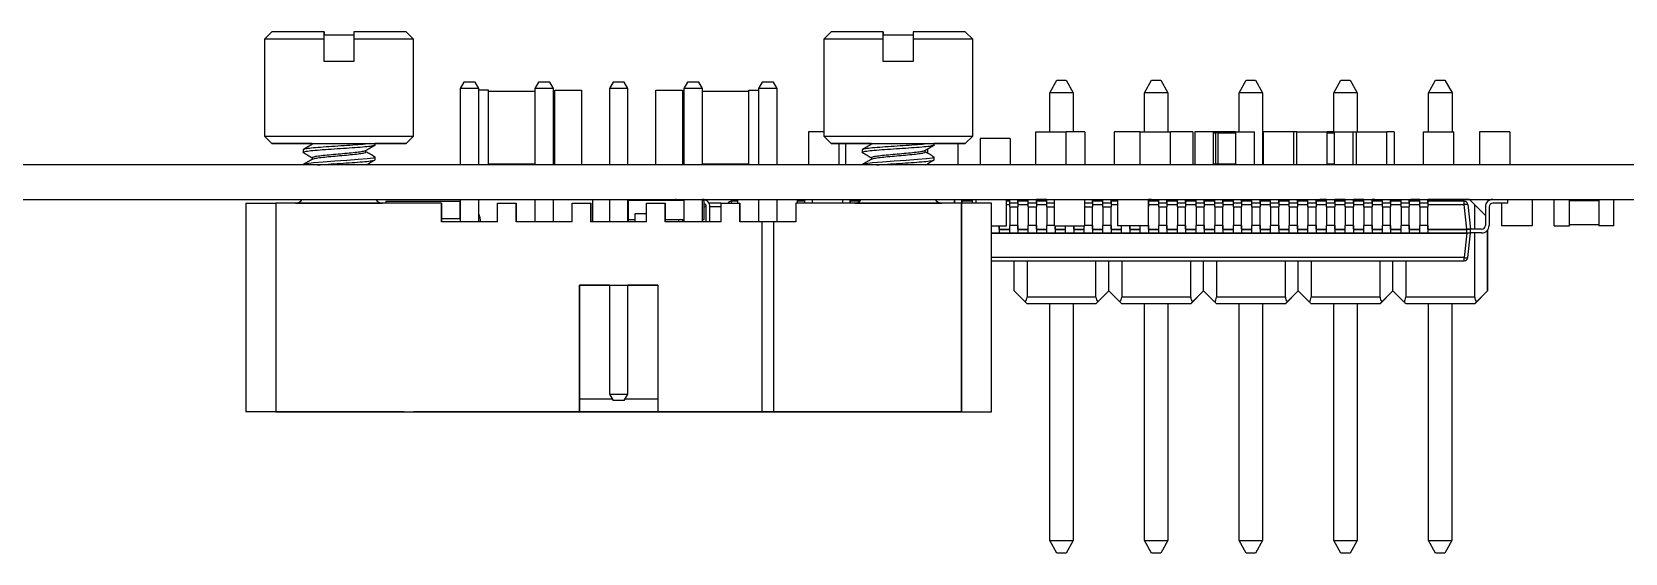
# Model space of a CAD drawing. Header units: millimetres. Extents: x -3 to 395, y 18 to 269.
# Drawn here: x 39.4 to 82.15, y 81.03 to 95.02 of the extents above; entities that cross this region are included whole.
import ezdxf

# ---------------------------------------------------------------- set-up
doc = ezdxf.new("R2010")
doc.units = ezdxf.units.MM

msp = doc.modelspace()

# ---------------------------------------------------------------- linework, layer by layer
at = {"color": 7, "linetype": 'Continuous', "lineweight": 25}
for p, q in [((45.845, 95.024), (45.645, 94.824)), ((47.645, 94.934), (47.244, 94.934)), ((47.245, 94.824), (47.245, 95.024)), ((47.245, 95.024), (47.245, 94.934)), ((48.053, 94.934), (47.645, 94.934)), ((48.045, 95.024), (48.045, 94.824)), ((49.645, 94.824), (49.445, 95.024)), ((60.845, 95.024), (60.645, 94.824)), ((62.645, 94.934), (62.244, 94.934)), ((62.245, 94.824), (62.245, 95.024)), ((62.245, 95.024), (62.245, 94.934)), ((63.053, 94.934), (62.645, 94.934)), ((63.045, 95.024), (63.045, 94.824)), ((64.645, 94.824), (64.445, 95.024)), ((45.645, 94.824), (45.645, 92.224)), ((47.245, 94.824), (45.645, 94.824)), ((47.245, 94.224), (47.245, 94.824)), ((48.045, 94.824), (48.045, 94.224)), ((49.645, 94.824), (48.045, 94.824)), ((49.645, 92.224), (49.645, 94.824)), ((60.645, 94.824), (60.645, 92.224)), ((62.245, 94.824), (60.645, 94.824)), ((62.245, 94.224), (62.245, 94.824)), ((63.045, 94.824), (63.045, 94.224)), ((64.645, 94.824), (63.045, 94.824)), ((64.645, 92.224), (64.645, 94.824)), ((48.045, 94.224), (47.245, 94.224)), ((63.045, 94.224), (62.245, 94.224)), ((50.994, 93.676), (50.896, 93.507)), ((51.145, 93.676), (50.994, 93.676)), ((51.296, 93.676), (51.145, 93.676)), ((51.394, 93.507), (51.296, 93.676)), ((52.994, 93.676), (52.896, 93.507)), ((53.145, 93.676), (52.994, 93.676)), ((53.296, 93.676), (53.145, 93.676)), ((53.394, 93.507), (53.296, 93.676)), ((54.994, 93.676), (54.896, 93.507)), ((55.145, 93.676), (54.994, 93.676)), ((55.296, 93.676), (55.145, 93.676)), ((55.394, 93.507), (55.296, 93.676)), ((56.994, 93.676), (56.896, 93.507)), ((57.145, 93.676), (56.994, 93.676)), ((57.296, 93.676), (57.145, 93.676)), ((57.394, 93.507), (57.296, 93.676)), ((58.994, 93.676), (58.896, 93.507)), ((59.145, 93.676), (58.994, 93.676)), ((59.296, 93.676), (59.145, 93.676)), ((59.394, 93.507), (59.296, 93.676)), ((66.711, 93.384), (66.9, 93.725)), ((66.9, 93.725), (67.15, 93.725)), ((67.15, 93.725), (67.341, 93.384)), ((67.15, 93.725), (67.341, 93.384)), ((69.251, 93.384), (69.44, 93.725)), ((69.44, 93.725), (69.69, 93.725)), ((69.69, 93.725), (69.881, 93.384)), ((69.69, 93.725), (69.881, 93.384)), ((71.791, 93.384), (71.98, 93.725)), ((71.98, 93.725), (72.23, 93.725)), ((72.23, 93.725), (72.421, 93.384)), ((72.23, 93.725), (72.421, 93.384)), ((74.331, 93.384), (74.52, 93.725)), ((74.52, 93.725), (74.77, 93.725)), ((74.77, 93.725), (74.961, 93.384)), ((74.77, 93.725), (74.961, 93.384)), ((76.871, 93.384), (77.06, 93.725)), ((77.06, 93.725), (77.31, 93.725)), ((77.31, 93.725), (77.501, 93.384)), ((77.31, 93.725), (77.501, 93.384)), ((50.896, 93.507), (50.896, 91.45)), ((51.394, 93.507), (50.896, 93.507)), ((51.394, 91.45), (51.394, 93.507)), ((51.656, 93.457), (51.394, 93.457)), ((51.656, 91.45), (51.656, 93.457)), ((51.656, 93.431), (52.896, 93.431)), ((52.896, 93.507), (52.896, 91.45)), ((53.394, 93.507), (52.896, 93.507)), ((53.394, 91.45), (53.394, 93.507)), ((53.394, 93.431), (53.434, 93.431)), ((53.434, 91.45), (53.434, 93.457)), ((53.434, 93.457), (54.145, 93.457)), ((54.145, 93.457), (54.145, 91.45)), ((54.896, 93.507), (54.896, 91.45)), ((55.394, 93.507), (54.896, 93.507)), ((55.394, 91.45), (55.394, 93.507)), ((56.145, 93.457), (56.856, 93.457)), ((56.145, 91.45), (56.145, 93.457)), ((56.856, 93.457), (56.856, 91.45)), ((56.856, 93.431), (56.896, 93.431)), ((56.896, 93.507), (56.896, 91.45)), ((57.394, 93.507), (56.896, 93.507)), ((57.394, 91.45), (57.394, 93.507)), ((57.394, 93.431), (58.634, 93.431)), ((58.634, 91.45), (58.634, 93.457)), ((58.634, 93.457), (58.896, 93.457)), ((58.896, 93.507), (58.896, 91.45)), ((59.394, 93.507), (58.896, 93.507)), ((59.394, 91.45), (59.394, 93.507)), ((66.711, 92.339), (66.711, 93.384)), ((67.341, 93.384), (66.711, 93.384)), ((67.341, 93.384), (67.341, 93.384)), ((67.341, 93.384), (67.341, 92.339)), ((67.341, 93.384), (67.341, 92.339)), ((69.881, 93.384), (69.251, 93.384)), ((69.251, 92.339), (69.251, 93.384)), ((69.881, 93.384), (69.881, 93.384)), ((69.881, 93.384), (69.881, 92.339)), ((69.881, 93.384), (69.881, 92.339)), ((71.791, 92.339), (71.791, 93.384)), ((72.421, 93.384), (71.791, 93.384)), ((72.421, 93.384), (72.421, 93.384)), ((72.421, 93.384), (72.421, 91.45)), ((72.421, 93.384), (72.421, 91.45)), ((74.331, 92.339), (74.331, 93.384)), ((74.961, 93.384), (74.331, 93.384)), ((74.961, 93.384), (74.961, 93.384)), ((74.961, 93.384), (74.961, 92.339)), ((74.961, 93.384), (74.961, 92.339)), ((77.501, 93.384), (76.871, 93.384)), ((76.871, 92.339), (76.871, 93.384)), ((77.501, 93.384), (77.501, 93.384)), ((77.501, 93.384), (77.501, 92.339)), ((77.501, 93.384), (77.501, 92.339)), ((60.645, 92.339), (60.239, 92.339)), ((60.239, 92.339), (60.239, 91.45)), ((66.339, 92.339), (67.151, 92.339)), ((66.339, 91.45), (66.339, 92.339)), ((67.151, 91.45), (67.151, 92.339)), ((67.651, 92.339), (67.151, 92.339)), ((67.651, 92.339), (67.651, 91.45)), ((69.139, 92.339), (68.439, 92.339)), ((68.439, 92.339), (68.439, 91.45)), ((69.139, 91.45), (69.139, 92.339)), ((69.139, 92.339), (69.951, 92.339)), ((69.951, 91.45), (69.951, 92.339)), ((70.551, 92.339), (69.951, 92.339)), ((70.551, 92.339), (70.551, 91.45)), ((71.106, 92.339), (70.598, 92.339)), ((70.598, 92.339), (70.598, 91.45)), ((71.106, 91.45), (71.106, 92.339)), ((71.69, 92.339), (71.106, 92.339)), ((71.69, 92.339), (71.69, 91.45)), ((71.69, 92.339), (72.198, 92.339)), ((72.198, 91.45), (72.198, 92.339)), ((73.245, 92.339), (72.439, 92.339)), ((72.439, 92.339), (72.439, 91.45)), ((73.339, 92.339), (73.245, 92.339)), ((73.245, 92.339), (73.245, 91.45)), ((73.339, 91.45), (73.339, 92.339)), ((73.339, 92.339), (74.151, 92.339)), ((74.151, 91.45), (74.151, 92.339)), ((74.337, 92.339), (74.151, 92.339)), ((74.337, 92.339), (74.337, 91.45)), ((74.337, 92.339), (74.845, 92.339)), ((74.845, 91.45), (74.845, 92.339)), ((74.845, 92.339), (74.939, 92.339)), ((74.939, 92.339), (75.751, 92.339)), ((74.939, 91.45), (74.939, 92.339)), ((75.751, 91.45), (75.751, 92.339)), ((75.951, 92.339), (75.751, 92.339)), ((75.951, 92.339), (75.951, 91.45)), ((76.739, 91.45), (76.739, 92.339)), ((76.739, 92.339), (77.551, 92.339)), ((77.551, 91.45), (77.551, 92.339)), ((79.051, 92.339), (78.239, 92.339)), ((78.239, 92.339), (78.239, 91.45)), ((79.051, 92.339), (79.051, 91.45)), ((45.645, 92.224), (45.845, 92.024)), ((46.924, 92.024), (46.924, 92.004)), ((46.939, 92.009), (46.941, 92.013)), ((48.612, 91.992), (48.612, 92.024)), ((49.445, 92.024), (49.645, 92.224)), ((60.645, 92.224), (60.845, 92.024)), ((61.051, 92.024), (61.051, 91.45)), ((61.239, 91.45), (61.239, 92.024)), ((61.924, 92.024), (61.924, 92.004)), ((61.939, 92.009), (61.941, 92.013)), ((63.612, 91.992), (63.612, 92.024)), ((64.251, 91.45), (64.251, 92.024)), ((64.445, 92.024), (64.645, 92.224)), ((65.651, 92.161), (64.839, 92.161)), ((64.839, 92.161), (64.839, 91.45)), ((65.651, 92.161), (65.651, 91.45)), ((71.106, 92.314), (71.164, 92.314)), ((71.223, 92.316), (71.164, 92.316)), ((71.164, 91.473), (71.164, 92.316)), ((71.223, 92.316), (71.223, 91.473)), ((71.223, 92.314), (71.69, 92.314)), ((74.151, 92.314), (74.337, 92.314)), ((46.678, 91.857), (46.678, 91.791)), ((46.924, 91.65), (46.924, 91.604)), ((48.366, 91.799), (48.366, 91.845)), ((48.612, 91.591), (48.612, 91.658)), ((52.896, 91.475), (51.656, 91.475)), ((51.67, 91.473), (51.656, 91.473)), ((51.67, 91.475), (51.67, 91.473)), ((51.67, 91.473), (51.67, 91.475)), ((52.137, 91.475), (52.137, 91.45)), ((52.645, 91.45), (52.645, 91.475)), ((53.434, 91.475), (53.394, 91.475)), ((56.896, 91.475), (56.856, 91.475)), ((58.634, 91.475), (57.394, 91.475)), ((57.645, 91.45), (57.645, 91.475)), ((58.153, 91.475), (58.153, 91.45)), ((58.539, 91.45), (58.539, 91.475)), ((58.62, 91.473), (58.62, 91.475)), ((58.634, 91.473), (58.62, 91.473)), ((61.678, 91.857), (61.678, 91.791)), ((61.924, 91.65), (61.924, 91.604)), ((63.366, 91.799), (63.366, 91.845)), ((63.439, 91.762), (63.439, 91.887)), ((63.439, 91.45), (63.439, 91.487)), ((63.612, 91.591), (63.612, 91.658)), ((71.164, 91.475), (71.106, 91.475)), ((71.223, 91.473), (71.164, 91.473)), ((71.69, 91.475), (71.223, 91.475)), ((74.337, 91.475), (74.151, 91.475)), ((96.66, 91.45), (16.661, 91.45)), ((46.678, 91.457), (46.678, 91.45)), ((61.678, 91.457), (61.678, 91.45)), ((16.661, 90.525), (96.66, 90.525)), ((45.145, 90.424), (45.145, 84.824)), ((45.945, 90.424), (45.945, 84.824)), ((50.395, 90.424), (45.945, 90.424)), ((50.884, 90.471), (48.903, 90.471)), ((48.903, 90.471), (48.903, 90.424)), ((50.395, 89.924), (50.395, 90.424)), ((50.395, 90.424), (50.395, 89.924)), ((50.395, 90.424), (50.395, 90.424)), ((50.896, 90.471), (50.884, 90.471)), ((50.896, 90.525), (50.896, 89.924)), ((51.394, 89.924), (51.394, 90.525)), ((51.895, 89.924), (51.895, 90.424)), ((51.895, 90.424), (52.395, 90.424)), ((52.395, 90.424), (52.395, 89.924)), ((52.395, 90.424), (52.395, 90.424)), ((52.395, 89.924), (52.395, 90.424)), ((52.896, 90.525), (52.896, 89.924)), ((53.394, 89.924), (53.394, 90.525)), ((53.895, 89.924), (53.895, 90.424)), ((53.895, 90.424), (54.395, 90.424)), ((54.395, 90.424), (54.395, 89.924)), ((54.395, 90.424), (54.395, 90.424)), ((54.395, 89.924), (54.395, 90.424)), ((54.439, 90.525), (54.439, 89.924)), ((54.896, 90.525), (54.896, 89.924)), ((55.394, 89.924), (55.394, 90.525)), ((55.407, 90.497), (55.394, 90.497)), ((56.896, 90.497), (55.407, 90.497)), ((55.895, 89.924), (55.895, 90.424)), ((55.895, 90.424), (56.395, 90.424)), ((56.028, 90.525), (56.028, 90.497)), ((56.395, 90.424), (56.395, 89.924)), ((56.395, 90.424), (56.395, 90.424)), ((56.395, 89.924), (56.395, 90.424)), ((56.896, 90.525), (56.896, 89.924)), ((57.394, 89.924), (57.394, 90.525)), ((57.437, 90.497), (57.394, 90.497)), ((57.437, 89.989), (57.437, 90.497)), ((57.495, 89.924), (57.495, 90.325)), ((57.895, 90.424), (57.568, 90.424)), ((57.595, 89.924), (57.595, 90.325)), ((57.895, 89.924), (57.895, 90.424)), ((57.895, 90.424), (58.395, 90.424)), ((58.345, 90.475), (58.164, 90.475)), ((58.345, 90.424), (58.345, 90.525)), ((58.395, 90.424), (58.395, 89.924)), ((58.395, 90.424), (58.395, 90.424)), ((58.395, 89.924), (58.395, 90.424)), ((58.896, 90.525), (58.896, 89.924)), ((59.394, 89.924), (59.394, 90.525)), ((59.895, 90.424), (59.895, 89.924)), ((64.345, 90.424), (59.895, 90.424)), ((59.945, 90.424), (59.945, 90.525)), ((60.135, 90.475), (59.945, 90.475)), ((60.135, 90.424), (60.135, 90.525)), ((60.339, 90.525), (60.339, 90.424)), ((61.151, 90.525), (61.151, 90.424)), ((61.355, 90.424), (61.355, 90.525)), ((61.355, 90.525), (61.355, 90.424)), ((61.355, 90.521), (61.393, 90.525)), ((61.611, 90.475), (61.355, 90.475)), ((61.372, 90.523), (61.372, 90.525)), ((61.635, 90.5), (61.635, 90.525)), ((64.151, 90.424), (64.151, 90.525)), ((64.151, 90.525), (64.151, 90.424)), ((64.345, 90.424), (64.345, 90.424)), ((64.345, 90.424), (64.345, 84.824)), ((64.345, 84.824), (64.345, 90.424)), ((64.355, 90.424), (64.355, 90.525)), ((64.355, 90.525), (64.355, 90.427)), ((64.635, 90.475), (64.355, 90.475)), ((64.635, 90.424), (64.635, 90.525)), ((64.739, 90.424), (64.739, 90.525)), ((65.145, 84.824), (65.145, 90.424)), ((65.551, 89.814), (65.551, 90.525)), ((65.635, 90.475), (65.551, 90.475)), ((65.635, 90.424), (65.635, 90.525)), ((65.855, 90.424), (65.635, 90.424)), ((65.635, 90.325), (65.635, 90.424)), ((65.635, 90.325), (65.855, 90.325)), ((65.635, 90.325), (65.635, 89.825)), ((65.855, 90.424), (65.855, 90.525)), ((65.855, 90.525), (65.855, 90.325)), ((66.135, 90.475), (65.855, 90.475)), ((65.855, 90.424), (65.855, 90.325)), ((65.855, 89.825), (65.855, 90.325)), ((66.135, 90.424), (66.135, 90.525)), ((66.355, 90.424), (66.135, 90.424)), ((66.135, 90.325), (66.135, 90.424)), ((66.135, 90.325), (66.355, 90.325)), ((66.135, 90.325), (66.135, 89.825)), ((66.355, 90.424), (66.355, 90.525)), ((66.355, 90.525), (66.355, 90.325)), ((66.635, 90.523), (66.355, 90.523)), ((66.635, 90.475), (66.355, 90.475)), ((66.355, 90.424), (66.355, 90.325)), ((66.355, 89.825), (66.355, 90.325)), ((66.635, 90.424), (66.635, 90.525)), ((66.839, 90.424), (66.635, 90.424)), ((66.635, 90.325), (66.635, 90.424)), ((66.635, 90.325), (66.635, 89.825)), ((66.839, 89.814), (66.839, 90.525)), ((67.651, 89.814), (67.651, 90.525)), ((67.855, 90.424), (67.651, 90.424)), ((67.855, 90.424), (67.855, 90.525)), ((67.855, 90.525), (67.855, 90.325)), ((68.135, 90.475), (67.855, 90.475)), ((67.855, 90.424), (67.855, 90.325)), ((67.855, 89.825), (67.855, 90.325)), ((68.135, 90.424), (68.135, 90.525)), ((68.355, 90.424), (68.135, 90.424)), ((68.135, 90.325), (68.135, 90.424)), ((68.135, 90.325), (68.355, 90.325)), ((68.135, 90.325), (68.135, 89.825)), ((68.355, 90.424), (68.355, 90.525)), ((68.355, 90.525), (68.355, 90.325)), ((68.539, 90.475), (68.355, 90.475)), ((68.355, 90.424), (68.355, 90.325)), ((68.355, 89.825), (68.355, 90.325)), ((68.539, 89.814), (68.539, 90.525)), ((69.351, 90.525), (69.351, 89.814)), ((69.355, 90.424), (69.351, 90.424)), ((69.355, 90.424), (69.355, 90.525)), ((69.355, 90.525), (69.355, 90.325)), ((69.439, 90.523), (69.355, 90.523)), ((69.635, 90.475), (69.355, 90.475)), ((69.355, 90.424), (69.355, 90.325)), ((69.355, 89.825), (69.355, 90.325)), ((69.439, 90.475), (69.439, 90.525)), ((69.635, 90.424), (69.635, 90.525)), ((69.855, 90.424), (69.635, 90.424)), ((69.635, 90.325), (69.635, 90.424)), ((69.635, 90.325), (69.855, 90.325)), ((69.635, 90.325), (69.635, 89.825)), ((69.855, 90.424), (69.855, 90.525)), ((69.855, 90.525), (69.855, 90.325)), ((70.135, 90.475), (69.855, 90.475)), ((69.855, 90.424), (69.855, 90.325)), ((69.855, 89.825), (69.855, 90.325)), ((70.135, 90.424), (70.135, 90.525)), ((70.355, 90.424), (70.135, 90.424)), ((70.135, 90.325), (70.135, 90.424)), ((70.135, 90.325), (70.355, 90.325)), ((70.135, 90.325), (70.135, 89.825)), ((70.355, 90.424), (70.355, 90.525)), ((70.355, 90.525), (70.355, 90.325)), ((70.395, 90.475), (70.355, 90.515)), ((70.355, 90.515), (70.395, 90.475)), ((70.635, 90.475), (70.355, 90.475)), ((70.355, 90.424), (70.355, 90.325)), ((70.355, 89.825), (70.355, 90.325)), ((70.635, 90.424), (70.635, 90.525)), ((70.855, 90.424), (70.635, 90.424)), ((70.635, 90.325), (70.635, 90.424)), ((70.635, 90.325), (70.855, 90.325)), ((70.635, 90.325), (70.635, 89.825)), ((70.855, 90.424), (70.855, 90.525)), ((70.855, 90.525), (70.855, 90.325)), ((71.135, 90.475), (70.855, 90.475)), ((70.855, 90.424), (70.855, 90.325)), ((70.855, 89.825), (70.855, 90.325)), ((71.135, 90.424), (71.135, 90.525)), ((71.355, 90.424), (71.135, 90.424)), ((71.135, 90.325), (71.135, 90.424)), ((71.135, 90.325), (71.355, 90.325)), ((71.135, 90.325), (71.135, 89.825)), ((71.355, 90.424), (71.355, 90.525)), ((71.355, 90.525), (71.355, 90.325)), ((71.635, 90.475), (71.355, 90.475)), ((71.355, 90.424), (71.355, 90.325)), ((71.355, 89.825), (71.355, 90.325)), ((71.635, 90.424), (71.635, 90.525)), ((71.855, 90.424), (71.635, 90.424)), ((71.635, 90.325), (71.635, 90.424)), ((71.635, 90.325), (71.855, 90.325)), ((71.635, 90.325), (71.635, 89.825)), ((71.855, 90.424), (71.855, 90.525)), ((71.855, 90.525), (71.855, 90.325)), ((72.135, 90.475), (71.855, 90.475)), ((71.855, 90.424), (71.855, 90.325)), ((71.855, 89.825), (71.855, 90.325)), ((72.135, 90.424), (72.135, 90.525)), ((72.355, 90.424), (72.135, 90.424)), ((72.135, 90.325), (72.135, 90.424)), ((72.135, 90.325), (72.355, 90.325)), ((72.135, 90.325), (72.135, 89.825)), ((72.355, 90.424), (72.355, 90.525)), ((72.355, 90.525), (72.355, 90.325)), ((72.635, 90.475), (72.355, 90.475)), ((72.355, 90.424), (72.355, 90.325)), ((72.355, 89.825), (72.355, 90.325)), ((72.551, 90.475), (72.551, 90.525)), ((72.635, 90.424), (72.635, 90.525)), ((72.855, 90.424), (72.635, 90.424)), ((72.635, 90.325), (72.635, 90.424)), ((72.635, 90.325), (72.855, 90.325)), ((72.635, 90.325), (72.635, 89.825)), ((72.855, 90.424), (72.855, 90.525)), ((72.855, 90.525), (72.855, 90.325)), ((73.135, 90.475), (72.855, 90.475)), ((72.855, 90.424), (72.855, 90.325)), ((72.855, 89.825), (72.855, 90.325)), ((72.945, 90.525), (72.945, 90.475)), ((73.135, 90.424), (73.135, 90.525)), ((73.355, 90.424), (73.135, 90.424)), ((73.135, 90.325), (73.135, 90.424)), ((73.135, 90.325), (73.355, 90.325)), ((73.135, 90.325), (73.135, 89.825)), ((73.355, 90.424), (73.355, 90.525)), ((73.355, 90.525), (73.355, 90.325)), ((73.635, 90.475), (73.355, 90.475)), ((73.355, 90.424), (73.355, 90.325)), ((73.355, 89.825), (73.355, 90.325)), ((73.635, 90.424), (73.635, 90.525)), ((73.855, 90.424), (73.635, 90.424)), ((73.635, 90.325), (73.635, 90.424)), ((73.635, 90.325), (73.855, 90.325)), ((73.635, 90.325), (73.635, 89.825)), ((73.855, 90.424), (73.855, 90.525)), ((73.855, 90.525), (73.855, 90.325)), ((74.135, 90.475), (73.855, 90.475)), ((73.855, 90.424), (73.855, 90.325)), ((73.855, 89.825), (73.855, 90.325)), ((73.951, 90.475), (73.951, 90.525)), ((74.135, 90.523), (73.951, 90.523)), ((74.135, 90.424), (74.135, 90.525)), ((74.355, 90.424), (74.135, 90.424)), ((74.135, 90.325), (74.135, 90.424)), ((74.135, 90.325), (74.355, 90.325)), ((74.135, 90.325), (74.135, 89.825)), ((74.355, 90.424), (74.355, 90.525)), ((74.355, 90.525), (74.355, 90.325)), ((74.635, 90.523), (74.355, 90.523)), ((74.635, 90.475), (74.355, 90.475)), ((74.355, 90.424), (74.355, 90.325)), ((74.355, 89.825), (74.355, 90.325)), ((74.635, 90.424), (74.635, 90.525)), ((74.855, 90.424), (74.635, 90.424)), ((74.635, 90.325), (74.635, 90.424)), ((74.635, 90.325), (74.855, 90.325)), ((74.635, 90.325), (74.635, 89.825)), ((74.855, 90.424), (74.855, 90.525)), ((74.855, 90.525), (74.855, 90.325)), ((75.135, 90.523), (74.855, 90.523)), ((75.135, 90.475), (74.855, 90.475)), ((74.855, 90.424), (74.855, 90.325)), ((74.855, 89.825), (74.855, 90.325)), ((74.961, 90.525), (74.961, 90.523)), ((75.135, 90.424), (75.135, 90.525)), ((75.355, 90.424), (75.135, 90.424)), ((75.135, 90.325), (75.135, 90.424)), ((75.135, 90.325), (75.355, 90.325)), ((75.135, 90.325), (75.135, 89.825)), ((75.355, 90.424), (75.355, 90.525)), ((75.355, 90.525), (75.355, 90.325)), ((75.427, 90.523), (75.355, 90.523)), ((75.635, 90.475), (75.355, 90.475)), ((75.355, 90.424), (75.355, 90.325)), ((75.355, 89.825), (75.355, 90.325)), ((75.475, 90.475), (75.427, 90.523)), ((75.635, 90.424), (75.635, 90.525)), ((75.855, 90.424), (75.635, 90.424)), ((75.635, 90.325), (75.635, 90.424)), ((75.635, 90.325), (75.855, 90.325)), ((75.635, 90.325), (75.635, 89.825)), ((75.855, 90.424), (75.855, 90.525)), ((75.855, 90.525), (75.855, 90.325)), ((76.135, 90.475), (75.855, 90.475)), ((75.855, 90.424), (75.855, 90.325)), ((75.855, 89.825), (75.855, 90.325)), ((76.135, 90.424), (76.135, 90.525)), ((76.355, 90.424), (76.135, 90.424)), ((76.135, 90.325), (76.135, 90.424)), ((76.135, 90.325), (76.355, 90.325)), ((76.135, 90.325), (76.135, 89.825)), ((76.355, 90.424), (76.355, 90.525)), ((76.355, 90.525), (76.355, 90.325)), ((76.404, 90.523), (76.355, 90.475)), ((76.635, 90.475), (76.355, 90.475)), ((76.355, 90.424), (76.355, 90.325)), ((76.355, 89.825), (76.355, 90.325)), ((76.635, 90.523), (76.404, 90.523)), ((76.635, 90.424), (76.635, 90.525)), ((76.855, 90.424), (76.635, 90.424)), ((76.635, 90.325), (76.635, 90.424)), ((76.635, 90.325), (76.855, 90.325)), ((76.635, 90.325), (76.635, 89.825)), ((76.855, 90.424), (76.855, 90.525)), ((76.855, 90.525), (76.855, 90.325)), ((77.967, 90.523), (76.855, 90.523)), ((77.826, 90.475), (76.855, 90.475)), ((76.855, 90.424), (76.855, 90.325)), ((76.855, 89.825), (76.855, 90.325)), ((76.871, 90.523), (76.871, 90.525)), ((77.501, 90.525), (77.501, 90.523)), ((77.826, 90.385), (77.826, 90.475)), ((77.895, 89.73), (77.826, 90.385)), ((77.926, 90.385), (77.995, 89.73)), ((78.11, 90.38), (77.967, 90.523)), ((77.967, 90.523), (78.265, 90.225)), ((78.11, 90.38), (78.395, 90.095)), ((78.11, 89.725), (78.11, 90.38)), ((78.265, 90.225), (78.395, 90.095)), ((78.395, 90.325), (78.395, 89.825)), ((78.495, 90.325), (78.495, 89.825)), ((78.995, 90.424), (78.595, 90.424)), ((78.84, 89.814), (78.84, 90.424)), ((78.995, 90.424), (78.995, 90.525)), ((79.652, 90.525), (79.652, 89.814)), ((80.245, 89.814), (80.245, 90.525)), ((80.651, 89.814), (80.651, 90.525)), ((80.651, 90.5), (81.439, 90.5)), ((81.439, 90.525), (81.439, 89.814)), ((81.845, 89.814), (81.845, 90.525)), ((50.395, 90.014), (50.884, 90.014)), ((51.895, 89.924), (50.395, 89.924)), ((50.884, 90.014), (50.896, 90.014)), ((53.895, 89.924), (52.395, 89.924)), ((55.895, 89.924), (54.395, 89.924)), ((55.405, 89.924), (55.405, 89.988)), ((55.407, 89.989), (55.583, 89.989)), ((55.583, 90.141), (55.583, 89.924)), ((55.895, 90.141), (55.583, 90.141)), ((56.395, 89.989), (56.896, 89.989)), ((57.895, 89.924), (56.395, 89.924)), ((56.763, 89.924), (56.763, 89.989)), ((56.863, 89.924), (56.863, 89.989)), ((57.394, 89.989), (57.437, 89.989)), ((58.995, 89.924), (58.395, 89.924)), ((58.995, 84.824), (58.995, 89.924)), ((59.295, 89.924), (58.995, 89.924)), ((59.295, 89.924), (59.295, 84.824)), ((59.895, 89.924), (59.295, 89.924)), ((65.145, 89.814), (65.551, 89.814)), ((65.355, 89.725), (65.355, 89.814)), ((65.355, 89.814), (65.355, 89.625)), ((65.855, 89.825), (65.635, 89.825)), ((65.635, 89.625), (65.635, 89.825)), ((65.855, 89.725), (65.855, 89.825)), ((65.855, 89.825), (65.855, 89.625)), ((66.355, 89.825), (66.135, 89.825)), ((66.135, 89.625), (66.135, 89.825)), ((66.355, 89.725), (66.355, 89.825)), ((66.355, 89.825), (66.355, 89.625)), ((66.635, 89.625), (66.635, 89.825)), ((66.839, 89.814), (67.651, 89.814)), ((66.855, 89.725), (66.855, 89.814)), ((66.855, 89.814), (66.855, 89.625)), ((67.135, 89.625), (67.135, 89.814)), ((67.355, 89.725), (67.355, 89.814)), ((67.355, 89.814), (67.355, 89.625)), ((67.635, 89.625), (67.635, 89.814)), ((67.855, 89.725), (67.855, 89.825)), ((67.855, 89.825), (67.855, 89.625)), ((68.355, 89.825), (68.135, 89.825)), ((68.135, 89.625), (68.135, 89.825)), ((68.355, 89.725), (68.355, 89.825)), ((68.355, 89.825), (68.355, 89.625)), ((69.351, 89.814), (68.539, 89.814)), ((68.635, 89.625), (68.635, 89.814)), ((68.855, 89.725), (68.855, 89.814)), ((68.855, 89.814), (68.855, 89.625)), ((69.135, 89.625), (69.135, 89.814)), ((69.355, 89.725), (69.355, 89.825)), ((69.355, 89.825), (69.355, 89.625)), ((69.855, 89.825), (69.635, 89.825)), ((69.635, 89.625), (69.635, 89.825)), ((69.855, 89.725), (69.855, 89.825)), ((69.855, 89.825), (69.855, 89.625)), ((70.355, 89.825), (70.135, 89.825)), ((70.135, 89.625), (70.135, 89.825)), ((70.355, 89.725), (70.355, 89.825)), ((70.355, 89.825), (70.355, 89.625)), ((70.855, 89.825), (70.635, 89.825)), ((70.635, 89.625), (70.635, 89.825)), ((70.855, 89.725), (70.855, 89.825)), ((70.855, 89.825), (70.855, 89.625)), ((71.355, 89.825), (71.135, 89.825)), ((71.135, 89.625), (71.135, 89.825)), ((71.355, 89.725), (71.355, 89.825)), ((71.355, 89.825), (71.355, 89.625)), ((71.855, 89.825), (71.635, 89.825)), ((71.635, 89.625), (71.635, 89.825)), ((71.855, 89.725), (71.855, 89.825)), ((71.855, 89.825), (71.855, 89.625)), ((72.355, 89.825), (72.135, 89.825)), ((72.135, 89.625), (72.135, 89.825)), ((72.355, 89.725), (72.355, 89.825)), ((72.355, 89.825), (72.355, 89.625)), ((72.855, 89.825), (72.635, 89.825)), ((72.635, 89.625), (72.635, 89.825)), ((72.855, 89.725), (72.855, 89.825)), ((72.855, 89.825), (72.855, 89.625)), ((73.355, 89.825), (73.135, 89.825)), ((73.135, 89.625), (73.135, 89.825)), ((73.355, 89.725), (73.355, 89.825)), ((73.355, 89.825), (73.355, 89.625)), ((73.855, 89.825), (73.635, 89.825)), ((73.635, 89.625), (73.635, 89.825)), ((73.855, 89.725), (73.855, 89.825)), ((73.855, 89.825), (73.855, 89.625)), ((74.355, 89.825), (74.135, 89.825)), ((74.135, 89.625), (74.135, 89.825)), ((74.355, 89.725), (74.355, 89.825)), ((74.355, 89.825), (74.355, 89.625)), ((74.855, 89.825), (74.635, 89.825)), ((74.635, 89.625), (74.635, 89.825)), ((74.855, 89.725), (74.855, 89.825)), ((74.855, 89.825), (74.855, 89.625)), ((75.355, 89.825), (75.135, 89.825)), ((75.135, 89.625), (75.135, 89.825)), ((75.355, 89.725), (75.355, 89.825)), ((75.355, 89.825), (75.355, 89.625)), ((75.855, 89.825), (75.635, 89.825)), ((75.635, 89.625), (75.635, 89.825)), ((75.855, 89.725), (75.855, 89.825)), ((75.855, 89.825), (75.855, 89.625)), ((76.355, 89.825), (76.135, 89.825)), ((76.135, 89.625), (76.135, 89.825)), ((76.355, 89.725), (76.355, 89.825)), ((76.355, 89.825), (76.355, 89.625)), ((76.855, 89.825), (76.635, 89.825)), ((76.635, 89.625), (76.635, 89.825)), ((76.855, 89.725), (76.855, 89.825)), ((76.855, 89.825), (76.855, 89.625)), ((79.652, 89.814), (78.84, 89.814)), ((80.245, 89.814), (80.651, 89.814)), ((81.439, 89.839), (80.651, 89.839)), ((81.845, 89.814), (81.439, 89.814)), ((65.145, 89.625), (65.355, 89.625)), ((65.355, 89.725), (65.355, 89.625)), ((65.635, 89.625), (65.855, 89.625)), ((65.855, 89.725), (65.855, 89.625)), ((66.135, 89.625), (66.355, 89.625)), ((66.355, 89.725), (66.355, 89.625)), ((66.635, 89.625), (66.855, 89.625)), ((66.855, 89.725), (66.855, 89.625)), ((67.135, 89.625), (67.355, 89.625)), ((67.355, 89.725), (67.355, 89.625)), ((67.635, 89.625), (67.855, 89.625)), ((67.855, 89.725), (67.855, 89.625)), ((68.135, 89.625), (68.355, 89.625)), ((68.355, 89.725), (68.355, 89.625)), ((68.635, 89.625), (68.855, 89.625)), ((68.855, 89.725), (68.855, 89.625)), ((69.135, 89.625), (69.355, 89.625)), ((69.355, 89.725), (69.355, 89.625)), ((69.635, 89.625), (69.855, 89.625)), ((69.855, 89.725), (69.855, 89.625)), ((70.135, 89.625), (70.355, 89.625)), ((70.355, 89.725), (70.355, 89.625)), ((70.635, 89.625), (70.855, 89.625)), ((70.855, 89.725), (70.855, 89.625)), ((71.135, 89.625), (71.355, 89.625)), ((71.355, 89.725), (71.355, 89.625)), ((71.635, 89.625), (71.855, 89.625)), ((71.855, 89.725), (71.855, 89.625)), ((72.135, 89.625), (72.355, 89.625)), ((72.355, 89.725), (72.355, 89.625)), ((72.635, 89.625), (72.855, 89.625)), ((72.855, 89.725), (72.855, 89.625)), ((73.135, 89.625), (73.355, 89.625)), ((73.355, 89.725), (73.355, 89.625)), ((73.635, 89.625), (73.855, 89.625)), ((73.855, 89.725), (73.855, 89.625)), ((74.135, 89.625), (74.355, 89.625)), ((74.355, 89.725), (74.355, 89.625)), ((74.635, 89.625), (74.855, 89.625)), ((74.855, 89.725), (74.855, 89.625)), ((75.135, 89.625), (75.355, 89.625)), ((75.355, 89.725), (75.355, 89.625)), ((75.635, 89.625), (75.855, 89.625)), ((75.855, 89.725), (75.855, 89.625)), ((76.135, 89.625), (76.355, 89.625)), ((76.355, 89.725), (76.355, 89.625)), ((76.635, 89.625), (76.855, 89.625)), ((76.855, 89.725), (76.855, 89.625)), ((77.895, 89.619), (77.826, 88.964)), ((77.895, 89.719), (77.895, 89.73)), ((77.895, 89.63), (77.895, 89.719)), ((77.895, 89.619), (77.895, 89.63)), ((77.926, 88.964), (77.995, 89.619)), ((77.995, 89.73), (77.995, 89.719)), ((78.295, 89.725), (77.995, 89.725)), ((77.995, 89.63), (77.995, 89.719)), ((77.995, 89.63), (77.995, 89.619)), ((78.295, 89.625), (77.995, 89.625)), ((78.11, 87.897), (78.11, 89.625)), ((78.455, 88.07), (78.455, 89.705)), ((78.455, 89.705), (78.455, 88.07)), ((77.826, 88.875), (77.826, 88.964)), ((65.145, 88.875), (77.826, 88.875)), ((65.755, 88.07), (65.755, 88.875)), ((66.101, 88.875), (66.101, 87.897)), ((67.95, 87.897), (67.95, 88.875)), ((68.295, 88.07), (68.295, 88.875)), ((68.641, 88.875), (68.641, 87.897)), ((70.49, 87.897), (70.49, 88.875)), ((70.835, 88.07), (70.835, 88.875)), ((71.181, 88.875), (71.181, 87.897)), ((73.03, 87.897), (73.03, 88.875)), ((73.375, 88.07), (73.375, 88.875)), ((73.721, 88.875), (73.721, 87.897)), ((75.57, 87.897), (75.57, 88.875)), ((75.915, 88.07), (75.915, 88.875)), ((76.261, 88.875), (76.261, 87.897)), ((54.095, 88.224), (56.195, 88.224)), ((54.095, 84.824), (54.095, 88.224)), ((54.898, 88.224), (54.095, 88.224)), ((54.095, 88.224), (54.095, 85.174)), ((54.89, 88.224), (55.4, 88.224)), ((54.898, 88.224), (54.89, 88.224)), ((54.898, 88.224), (54.898, 85.293)), ((55.392, 85.293), (55.392, 88.224)), ((56.195, 88.224), (55.392, 88.224)), ((55.392, 88.224), (55.4, 88.224)), ((56.195, 88.224), (56.195, 84.824)), ((65.755, 88.07), (66.05, 87.775)), ((68.295, 88.07), (67.95, 87.725)), ((68, 87.775), (68.295, 88.07)), ((68.295, 88.07), (68.59, 87.775)), ((70.835, 88.07), (70.49, 87.725)), ((70.54, 87.775), (70.835, 88.07)), ((70.835, 88.07), (71.13, 87.775)), ((73.375, 88.07), (73.03, 87.725)), ((73.08, 87.775), (73.375, 88.07)), ((73.375, 88.07), (73.67, 87.775)), ((75.915, 88.07), (75.57, 87.725)), ((75.62, 87.775), (75.915, 88.07)), ((75.915, 88.07), (76.21, 87.775)), ((78.455, 88.07), (78.11, 87.725)), ((78.16, 87.775), (78.455, 88.07)), ((67.95, 87.897), (66.101, 87.897)), ((67.95, 87.725), (66.101, 87.725)), ((66.71, 81.369), (66.71, 87.725)), ((67.34, 87.725), (67.34, 81.369)), ((67.34, 87.725), (67.34, 81.369)), ((70.49, 87.897), (68.641, 87.897)), ((70.49, 87.725), (68.641, 87.725)), ((69.25, 81.369), (69.25, 87.725)), ((69.88, 87.725), (69.88, 81.369)), ((69.88, 87.725), (69.88, 81.369)), ((73.03, 87.897), (71.181, 87.897)), ((73.03, 87.725), (71.181, 87.725)), ((71.79, 81.369), (71.79, 87.725)), ((72.42, 87.725), (72.42, 81.369)), ((72.42, 87.725), (72.42, 81.369)), ((75.57, 87.897), (73.721, 87.897)), ((75.57, 87.725), (73.721, 87.725)), ((74.33, 81.369), (74.33, 87.725)), ((74.96, 87.725), (74.96, 81.369)), ((74.96, 87.725), (74.96, 81.369)), ((78.11, 87.897), (76.261, 87.897)), ((78.11, 87.725), (76.261, 87.725)), ((76.87, 81.369), (76.87, 87.725)), ((77.5, 87.725), (77.5, 81.369)), ((77.5, 87.725), (77.5, 81.369)), ((54.095, 85.174), (54.095, 84.824)), ((54.095, 85.174), (54.966, 85.174)), ((54.898, 85.293), (54.995, 85.124)), ((54.898, 85.293), (55.392, 85.293)), ((55.295, 85.124), (54.995, 85.124)), ((55.295, 85.124), (55.392, 85.293)), ((55.324, 85.174), (56.195, 85.174)), ((45.945, 84.824), (45.145, 84.824)), ((45.945, 84.824), (45.945, 84.824)), ((45.945, 84.824), (54.095, 84.824)), ((49.395, 84.824), (45.945, 84.824)), ((46.026, 84.824), (49.265, 84.824)), ((49.395, 84.824), (50.395, 84.824)), ((54.095, 84.824), (49.643, 84.824)), ((49.643, 84.824), (49.643, 84.824)), ((49.643, 84.824), (60.647, 84.824)), ((59.895, 84.824), (50.395, 84.824)), ((56.195, 84.824), (58.995, 84.824)), ((60.647, 84.824), (56.195, 84.824)), ((58.995, 84.824), (59.295, 84.824)), ((59.295, 84.824), (64.345, 84.824)), ((60.895, 84.824), (59.895, 84.824)), ((60.647, 84.824), (60.647, 84.824)), ((64.345, 84.824), (60.895, 84.824)), ((64.265, 84.824), (61.026, 84.824)), ((64.345, 84.824), (64.345, 84.824)), ((64.345, 84.824), (65.145, 84.824)), ((66.71, 81.369), (67.34, 81.369)), ((66.901, 81.029), (66.71, 81.369)), ((67.34, 81.369), (67.151, 81.029)), ((67.34, 81.369), (67.151, 81.029)), ((67.34, 81.369), (67.34, 81.369)), ((69.25, 81.369), (69.88, 81.369)), ((69.441, 81.029), (69.25, 81.369)), ((69.88, 81.369), (69.691, 81.029)), ((69.88, 81.369), (69.691, 81.029)), ((69.88, 81.369), (69.88, 81.369)), ((71.79, 81.369), (72.42, 81.369)), ((71.981, 81.029), (71.79, 81.369)), ((72.42, 81.369), (72.231, 81.029)), ((72.42, 81.369), (72.231, 81.029)), ((72.42, 81.369), (72.42, 81.369)), ((74.33, 81.369), (74.96, 81.369)), ((74.521, 81.029), (74.33, 81.369)), ((74.96, 81.369), (74.771, 81.029)), ((74.96, 81.369), (74.771, 81.029)), ((74.96, 81.369), (74.96, 81.369)), ((76.87, 81.369), (77.5, 81.369)), ((77.061, 81.029), (76.87, 81.369)), ((77.5, 81.369), (77.311, 81.029)), ((77.5, 81.369), (77.311, 81.029)), ((77.5, 81.369), (77.5, 81.369)), ((67.151, 81.029), (66.901, 81.029)), ((69.691, 81.029), (69.441, 81.029)), ((72.231, 81.029), (71.981, 81.029)), ((74.771, 81.029), (74.521, 81.029)), ((77.311, 81.029), (77.061, 81.029))]:
    msp.add_line(p, q, dxfattribs=at)
at = {"color": 8, "linetype": 'Continuous', "lineweight": 25}
for p, q in [((50.884, 90.471), (50.884, 90.014)), ((55.407, 89.989), (55.407, 90.497)), ((57.437, 90.335), (57.495, 90.335)), ((57.595, 90.335), (57.895, 90.335)), ((58.164, 90.475), (58.164, 90.424)), ((65.551, 90.385), (65.635, 90.385)), ((65.855, 90.385), (66.135, 90.385)), ((66.355, 90.385), (66.635, 90.385)), ((66.635, 90.325), (66.839, 90.325)), ((67.651, 90.325), (67.855, 90.325)), ((67.855, 90.385), (68.135, 90.385)), ((68.355, 90.385), (68.539, 90.385)), ((69.351, 90.325), (69.355, 90.325)), ((69.355, 90.385), (69.635, 90.385)), ((69.855, 90.385), (70.135, 90.385)), ((70.355, 90.385), (70.635, 90.385)), ((70.855, 90.385), (71.135, 90.385)), ((71.355, 90.385), (71.635, 90.385)), ((71.855, 90.385), (72.135, 90.385)), ((72.355, 90.385), (72.635, 90.385)), ((72.855, 90.385), (73.135, 90.385)), ((73.355, 90.385), (73.635, 90.385)), ((73.855, 90.385), (74.135, 90.385)), ((74.355, 90.385), (74.635, 90.385)), ((74.855, 90.385), (75.135, 90.385)), ((75.355, 90.385), (75.635, 90.385)), ((75.855, 90.385), (76.135, 90.385)), ((76.355, 90.385), (76.635, 90.385)), ((76.855, 90.385), (77.826, 90.385)), ((55.405, 89.988), (55.394, 89.988)), ((66.839, 89.825), (66.635, 89.825)), ((67.855, 89.825), (67.651, 89.825)), ((69.355, 89.825), (69.351, 89.825)), ((65.145, 89.619), (77.895, 89.619)), ((65.355, 89.73), (65.635, 89.73)), ((65.355, 89.719), (65.635, 89.719)), ((65.355, 89.63), (65.635, 89.63)), ((65.855, 89.73), (66.135, 89.73)), ((65.855, 89.719), (66.135, 89.719)), ((65.855, 89.63), (66.135, 89.63)), ((66.355, 89.73), (66.635, 89.73)), ((66.355, 89.719), (66.635, 89.719)), ((66.355, 89.63), (66.635, 89.63)), ((66.855, 89.73), (67.135, 89.73)), ((66.855, 89.719), (67.135, 89.719)), ((66.855, 89.63), (67.135, 89.63)), ((67.355, 89.73), (67.635, 89.73)), ((67.355, 89.719), (67.635, 89.719)), ((67.355, 89.63), (67.635, 89.63)), ((67.855, 89.73), (68.135, 89.73)), ((67.855, 89.719), (68.135, 89.719)), ((67.855, 89.63), (68.135, 89.63)), ((68.355, 89.73), (68.635, 89.73)), ((68.355, 89.719), (68.635, 89.719)), ((68.355, 89.63), (68.635, 89.63)), ((68.855, 89.73), (69.135, 89.73)), ((68.855, 89.719), (69.135, 89.719)), ((68.855, 89.63), (69.135, 89.63)), ((69.355, 89.73), (69.635, 89.73)), ((69.355, 89.719), (69.635, 89.719)), ((69.355, 89.63), (69.635, 89.63)), ((69.855, 89.73), (70.135, 89.73)), ((69.855, 89.719), (70.135, 89.719)), ((69.855, 89.63), (70.135, 89.63)), ((70.355, 89.73), (70.635, 89.73)), ((70.355, 89.719), (70.635, 89.719)), ((70.355, 89.63), (70.635, 89.63)), ((70.855, 89.73), (71.135, 89.73)), ((70.855, 89.719), (71.135, 89.719)), ((70.855, 89.63), (71.135, 89.63)), ((71.355, 89.73), (71.635, 89.73)), ((71.355, 89.719), (71.635, 89.719)), ((71.355, 89.63), (71.635, 89.63)), ((71.855, 89.73), (72.135, 89.73)), ((71.855, 89.719), (72.135, 89.719)), ((71.855, 89.63), (72.135, 89.63)), ((72.355, 89.73), (72.635, 89.73)), ((72.355, 89.719), (72.635, 89.719)), ((72.355, 89.63), (72.635, 89.63)), ((72.855, 89.73), (73.135, 89.73)), ((72.855, 89.719), (73.135, 89.719)), ((72.855, 89.63), (73.135, 89.63)), ((73.355, 89.73), (73.635, 89.73)), ((73.355, 89.719), (73.635, 89.719)), ((73.355, 89.63), (73.635, 89.63)), ((73.855, 89.73), (74.135, 89.73)), ((73.855, 89.719), (74.135, 89.719)), ((73.855, 89.63), (74.135, 89.63)), ((74.355, 89.73), (74.635, 89.73)), ((74.355, 89.719), (74.635, 89.719)), ((74.355, 89.63), (74.635, 89.63)), ((74.855, 89.73), (75.135, 89.73)), ((74.855, 89.719), (75.135, 89.719)), ((74.855, 89.63), (75.135, 89.63)), ((75.355, 89.73), (75.635, 89.73)), ((75.355, 89.719), (75.635, 89.719)), ((75.355, 89.63), (75.635, 89.63)), ((75.855, 89.73), (76.135, 89.73)), ((75.855, 89.719), (76.135, 89.719)), ((75.855, 89.63), (76.135, 89.63)), ((76.355, 89.73), (76.635, 89.73)), ((76.355, 89.719), (76.635, 89.719)), ((76.355, 89.63), (76.635, 89.63)), ((76.855, 89.73), (77.895, 89.73)), ((76.855, 89.719), (77.895, 89.719)), ((76.855, 89.63), (77.895, 89.63)), ((77.826, 88.964), (65.145, 88.964))]:
    msp.add_line(p, q, dxfattribs=at)
at = {"color": 7, "linetype": 'Continuous', "lineweight": 25, "flags": 128}
for points in [[(47.245, 95.024), (46.688, 95.024), (46.238, 95.024), (45.946, 95.024), (45.845, 95.024)], [(49.445, 95.024), (49.344, 95.024), (49.052, 95.024), (48.603, 95.024), (48.045, 95.024)], [(62.245, 95.024), (61.688, 95.024), (61.238, 95.024), (60.946, 95.024), (60.845, 95.024)], [(64.445, 95.024), (64.344, 95.024), (64.052, 95.024), (63.603, 95.024), (63.045, 95.024)], [(45.645, 92.224), (45.695, 92.224), (45.913, 92.224), (46.285, 92.224), (46.777, 92.224), (47.347, 92.224), (47.943, 92.224), (48.513, 92.224), (49.006, 92.224), (49.377, 92.224), (49.595, 92.224), (49.645, 92.224)], [(46.92, 92.024), (46.587, 92.024), (46.189, 92.024), (45.933, 92.024), (45.845, 92.024), (45.933, 92.024), (46.189, 92.024), (46.587, 92.024), (47.089, 92.024), (47.645, 92.024)], [(46.917, 92.024), (46.874, 92.024), (46.638, 92.024), (46.555, 92.024), (46.638, 92.024), (46.874, 92.024), (47.228, 92.024), (47.645, 92.024), (48.062, 92.024), (48.416, 92.024), (48.652, 92.024), (48.735, 92.024), (48.652, 92.024), (48.604, 92.024)], [(47.645, 92.024), (48.201, 92.024), (48.703, 92.024), (49.101, 92.024), (49.357, 92.024), (49.445, 92.024), (49.357, 92.024), (49.101, 92.024), (48.703, 92.024), (48.618, 92.024)], [(60.645, 92.224), (60.695, 92.224), (60.913, 92.224), (61.285, 92.224), (61.777, 92.224), (62.347, 92.224), (62.943, 92.224), (63.513, 92.224), (64.006, 92.224), (64.377, 92.224), (64.595, 92.224), (64.645, 92.224)], [(61.92, 92.024), (61.587, 92.024), (61.189, 92.024), (60.933, 92.024), (60.845, 92.024), (60.933, 92.024), (61.189, 92.024), (61.587, 92.024), (62.089, 92.024), (62.645, 92.024)], [(61.917, 92.024), (61.874, 92.024), (61.638, 92.024), (61.555, 92.024), (61.638, 92.024), (61.874, 92.024), (62.228, 92.024), (62.645, 92.024), (63.062, 92.024), (63.416, 92.024), (63.652, 92.024), (63.735, 92.024), (63.652, 92.024), (63.604, 92.024)], [(62.645, 92.024), (63.201, 92.024), (63.703, 92.024), (64.101, 92.024), (64.357, 92.024), (64.445, 92.024), (64.357, 92.024), (64.101, 92.024), (63.703, 92.024), (63.618, 92.024)], [(48.602, 91.665), (48.607, 91.664), (48.612, 91.658), (48.558, 91.636), (48.401, 91.615), (48.158, 91.593), (47.857, 91.572), (47.532, 91.55), (47.22, 91.528), (46.956, 91.507), (46.77, 91.485), (46.683, 91.464), (46.678, 91.457), (46.678, 91.457)], [(63.602, 91.665), (63.607, 91.664), (63.612, 91.658), (63.558, 91.636), (63.401, 91.615), (63.158, 91.593), (62.857, 91.572), (62.532, 91.55), (62.22, 91.528), (61.956, 91.507), (61.77, 91.485), (61.683, 91.464), (61.678, 91.457), (61.678, 91.457)], [(45.145, 90.424), (45.198, 90.424), (45.354, 90.424), (45.607, 90.424), (45.945, 90.424)], [(65.145, 90.424), (65.092, 90.424), (64.936, 90.424), (64.684, 90.424), (64.345, 90.424)], [(66.101, 87.725), (66.097, 87.728), (66.088, 87.738), (66.072, 87.754), (66.05, 87.775)], [(67.95, 87.725), (67.953, 87.728), (67.963, 87.738), (67.979, 87.754), (68, 87.775)], [(68.641, 87.725), (68.638, 87.728), (68.628, 87.738), (68.612, 87.754), (68.59, 87.775)], [(70.49, 87.725), (70.493, 87.728), (70.503, 87.738), (70.519, 87.754), (70.54, 87.775)], [(71.181, 87.725), (71.178, 87.728), (71.168, 87.738), (71.152, 87.754), (71.13, 87.775)], [(73.03, 87.725), (73.033, 87.728), (73.043, 87.738), (73.059, 87.754), (73.08, 87.775)], [(73.721, 87.725), (73.718, 87.728), (73.708, 87.738), (73.692, 87.754), (73.67, 87.775)], [(75.57, 87.725), (75.573, 87.728), (75.583, 87.738), (75.599, 87.754), (75.62, 87.775)], [(76.261, 87.725), (76.258, 87.728), (76.248, 87.738), (76.232, 87.754), (76.21, 87.775)]]:
    msp.add_lwpolyline(points, dxfattribs=at)
at = {"color": 7, "linetype": 'Continuous', "lineweight": 25}
for centre, radius, start, end in [((46.478, 90.624), 0.2, 270, 330.0001), ((48.812, 90.624), 0.2, 209.9999, 270), ((56.663, 90.325), 0.2, 59.5191, 90), ((56.663, 90.325), 0.2, 59.5191, 90), ((57.395, 90.325), 0.2, 0, 90), ((57.395, 90.325), 0.2, 0, 90), ((57.395, 90.325), 0.1, 0, 65.0878), ((58.164, 90.375), 0.1, 90, 150), ((61.478, 90.624), 0.2, 270, 330.0001), ((63.812, 90.624), 0.2, 209.9999, 270), ((77.826, 90.375), 0.1, 6, 90), ((77.826, 90.375), 0.1, 6, 90), ((77.876, 90.144), 0.246, 78.3338, 101.6662), ((78.595, 90.325), 0.2, 90, 180), ((78.595, 90.325), 0.1, 90, 180), ((78.595, 90.325), 0.1, 90, 180), ((50.884, 89.913), 0.559, 1.2139, 24.1236), ((55.407, 89.988), 0.00127, 90, 180), ((78.295, 89.825), 0.2, 270, 0), ((78.295, 89.825), 0.1, 270, 0), ((78.295, 89.825), 0.2, 270, 0), ((77.876, 89.205), 0.246, 258.3338, 281.6662), ((77.826, 88.975), 0.1, 270, 354), ((77.826, 88.975), 0.1, 270, 354), ((65.928, 87.897), 0.173, 315, 0), ((68.123, 87.897), 0.173, 180, 225), ((68.468, 87.897), 0.173, 315, 0), ((70.663, 87.897), 0.173, 180, 225), ((71.008, 87.897), 0.173, 315, 360), ((73.203, 87.897), 0.173, 180, 225), ((73.548, 87.897), 0.173, 315, 0), ((75.743, 87.897), 0.173, 180, 225), ((76.088, 87.897), 0.173, 315, 0), ((78.283, 87.897), 0.173, 180, 225), ((72.896, 92.989), 7.409, 314.7259, 315.2791)]:
    msp.add_arc(centre, radius, start, end, dxfattribs=at)
for points, knots in [([(46.687, 91.784), (46.686, 91.784), (46.675, 91.787), (46.68, 91.797), (46.713, 91.813), (46.876, 91.835), (47.123, 91.856), (47.43, 91.878), (47.761, 91.899), (48.08, 91.921), (48.346, 91.942), (48.546, 91.964), (48.581, 91.979), (48.626, 91.99), (48.612, 91.992), (48.612, 91.992)], [0, 0, 0, 0, 0.004066, 0.035004, 0.13835, 0.24219, 0.346029, 0.449862, 0.553704, 0.657537, 0.76138, 0.865214, 0.969054, 0.999995, 1, 1, 1, 1]), ([(48.473, 92.024), (48.451, 92.021), (48.38, 92.011), (48.164, 91.993), (47.862, 91.971), (47.53, 91.95), (47.212, 91.928), (46.943, 91.907), (46.753, 91.885), (46.686, 91.87), (46.678, 91.859), (46.678, 91.857), (46.678, 91.857)], [0, 0, 0, 0, 0.059319, 0.188181, 0.31704, 0.445901, 0.574758, 0.703624, 0.832481, 0.961344, 0.999994, 1, 1, 1, 1]), ([(46.932, 92.009), (46.891, 91.985), (46.808, 91.936), (46.725, 91.888), (46.683, 91.864)], [0, 0, 0, 0, 0.495496, 1, 1, 1, 1]), ([(48.358, 91.84), (48.399, 91.864), (48.482, 91.912), (48.565, 91.961), (48.607, 91.985)], [0, 0, 0, 0, 0.496384, 1, 1, 1, 1]), ([(61.687, 91.784), (61.686, 91.784), (61.675, 91.787), (61.68, 91.797), (61.713, 91.813), (61.876, 91.835), (62.123, 91.856), (62.43, 91.878), (62.761, 91.899), (63.08, 91.921), (63.346, 91.942), (63.546, 91.964), (63.581, 91.979), (63.626, 91.99), (63.612, 91.992), (63.612, 91.992)], [0, 0, 0, 0, 0.004064, 0.035004, 0.138351, 0.242188, 0.346026, 0.449861, 0.553702, 0.657537, 0.761378, 0.865214, 0.969054, 0.999995, 1, 1, 1, 1]), ([(63.473, 92.024), (63.451, 92.021), (63.38, 92.011), (63.164, 91.993), (62.862, 91.971), (62.53, 91.95), (62.212, 91.928), (61.943, 91.907), (61.753, 91.885), (61.686, 91.87), (61.678, 91.859), (61.678, 91.857), (61.678, 91.857)], [0, 0, 0, 0, 0.059321, 0.188179, 0.317038, 0.445899, 0.574757, 0.703623, 0.83248, 0.961344, 0.999994, 1, 1, 1, 1]), ([(61.932, 92.009), (61.891, 91.985), (61.808, 91.936), (61.725, 91.888), (61.683, 91.864)], [0, 0, 0, 0, 0.495519, 1, 1, 1, 1]), ([(63.358, 91.84), (63.399, 91.864), (63.482, 91.912), (63.565, 91.961), (63.607, 91.985)], [0, 0, 0, 0, 0.496384, 1, 1, 1, 1]), ([(46.932, 91.609), (46.891, 91.585), (46.807, 91.536), (46.724, 91.488), (46.682, 91.463)], [0, 0, 0, 0, 0.4957748, 1, 1, 1, 1]), ([(46.683, 91.785), (46.725, 91.761), (46.805, 91.714), (46.886, 91.667), (46.924, 91.645)], [0, 0, 0, 0, 0.520322, 1, 1, 1, 1]), ([(46.926, 91.649), (46.925, 91.65), (46.912, 91.657), (46.961, 91.672), (47.075, 91.693), (47.265, 91.715), (47.495, 91.736), (47.742, 91.758), (47.979, 91.779), (48.176, 91.801), (48.312, 91.821), (48.339, 91.834), (48.352, 91.84)], [0, 0, 0, 0, 0.00415, 0.11622, 0.230553, 0.34244, 0.456581, 0.56893, 0.682002, 0.795463, 0.907609, 1, 1, 1, 1]), ([(46.938, 91.608), (46.949, 91.614), (46.974, 91.627), (47.106, 91.647), (47.301, 91.668), (47.536, 91.69), (47.784, 91.711), (48.015, 91.733), (48.207, 91.755), (48.326, 91.776), (48.378, 91.791), (48.364, 91.799), (48.363, 91.8)], [0, 0, 0, 0, 0.087613, 0.201699, 0.313644, 0.426904, 0.539776, 0.651923, 0.765848, 0.877538, 0.991668, 1, 1, 1, 1]), ([(47.065, 91.45), (47.087, 91.452), (47.188, 91.461), (47.434, 91.477), (47.76, 91.499), (48.079, 91.52), (48.348, 91.542), (48.537, 91.563), (48.607, 91.58), (48.611, 91.589), (48.612, 91.591)], [0, 0, 0, 0, 0.042742, 0.194735, 0.346725, 0.498724, 0.650714, 0.802712, 0.954705, 1, 1, 1, 1]), ([(48.607, 91.664), (48.565, 91.688), (48.485, 91.735), (48.404, 91.782), (48.366, 91.804)], [0, 0, 0, 0, 0.522397, 1, 1, 1, 1]), ([(48.375, 91.45), (48.411, 91.471), (48.488, 91.516), (48.566, 91.561), (48.608, 91.585)], [0, 0, 0, 0, 0.459269, 1, 1, 1, 1]), ([(61.932, 91.609), (61.891, 91.585), (61.807, 91.536), (61.724, 91.488), (61.682, 91.463)], [0, 0, 0, 0, 0.4957748, 1, 1, 1, 1]), ([(61.683, 91.785), (61.725, 91.761), (61.805, 91.714), (61.886, 91.667), (61.924, 91.645)], [0, 0, 0, 0, 0.5203223, 1, 1, 1, 1]), ([(61.926, 91.649), (61.925, 91.65), (61.912, 91.657), (61.961, 91.672), (62.075, 91.693), (62.265, 91.715), (62.495, 91.736), (62.742, 91.758), (62.979, 91.779), (63.176, 91.801), (63.312, 91.821), (63.339, 91.834), (63.352, 91.84)], [0, 0, 0, 0, 0.00415, 0.116219, 0.230553, 0.342438, 0.456583, 0.568931, 0.682003, 0.795464, 0.907609, 1, 1, 1, 1]), ([(61.938, 91.608), (61.949, 91.614), (61.974, 91.627), (62.106, 91.647), (62.3, 91.668), (62.536, 91.69), (62.784, 91.711), (63.015, 91.733), (63.207, 91.755), (63.326, 91.776), (63.378, 91.791), (63.364, 91.799), (63.363, 91.8)], [0, 0, 0, 0, 0.087613, 0.201699, 0.313645, 0.426905, 0.539776, 0.651923, 0.765848, 0.877538, 0.991668, 1, 1, 1, 1]), ([(62.065, 91.45), (62.087, 91.452), (62.188, 91.461), (62.434, 91.477), (62.76, 91.499), (63.079, 91.52), (63.348, 91.542), (63.537, 91.563), (63.607, 91.58), (63.611, 91.589), (63.612, 91.591)], [0, 0, 0, 0, 0.042742, 0.194735, 0.346725, 0.498724, 0.650712, 0.802712, 0.954702, 1, 1, 1, 1]), ([(63.607, 91.664), (63.565, 91.688), (63.485, 91.735), (63.404, 91.782), (63.366, 91.804)], [0, 0, 0, 0, 0.522397, 1, 1, 1, 1]), ([(63.375, 91.45), (63.411, 91.471), (63.488, 91.516), (63.566, 91.561), (63.608, 91.585)], [0, 0, 0, 0, 0.459269, 1, 1, 1, 1]), ([(46.478, 90.424), (46.494, 90.424), (46.518, 90.424), (46.664, 90.424), (46.814, 90.424), (47, 90.424), (47.272, 90.424), (47.645, 90.424), (48.018, 90.424), (48.29, 90.424), (48.476, 90.424), (48.627, 90.424), (48.772, 90.424), (48.796, 90.424), (48.812, 90.424)], [0, 0, 0, 0, 0.119721, 0.184788, 0.25, 0.315065, 0.38028, 0.500001, 0.619722, 0.684787, 0.750001, 0.815066, 0.880279, 1, 1, 1, 1]), ([(61.478, 90.424), (61.494, 90.424), (61.518, 90.424), (61.664, 90.424), (61.814, 90.424), (62, 90.424), (62.272, 90.424), (62.645, 90.424), (63.018, 90.424), (63.29, 90.424), (63.476, 90.424), (63.627, 90.424), (63.772, 90.424), (63.796, 90.424), (63.812, 90.424)], [0, 0, 0, 0, 0.1197212, 0.1847883, 0.2500002, 0.3150654, 0.3802796, 0.5000008, 0.6197219, 0.6847872, 0.7500007, 0.8150646, 0.8802788, 1, 1, 1, 1]), ([(77.895, 89.73), (77.908, 89.731), (77.934, 89.733), (77.967, 89.734), (77.99, 89.733), (77.993, 89.731), (77.995, 89.73)], [0, 0, 0, 0, 0.249959, 0.500005, 0.749985, 1, 1, 1, 1]), ([(77.995, 89.719), (77.994, 89.719), (77.991, 89.719), (77.968, 89.719), (77.935, 89.719), (77.908, 89.719), (77.895, 89.719)], [0, 0, 0, 0, 0.249991, 0.500033, 0.750009, 1, 1, 1, 1]), ([(77.895, 89.63), (77.908, 89.63), (77.935, 89.63), (77.968, 89.63), (77.991, 89.63), (77.994, 89.63), (77.995, 89.63)], [0, 0, 0, 0, 0.249991, 0.499967, 0.750009, 1, 1, 1, 1]), ([(77.995, 89.619), (77.993, 89.618), (77.99, 89.616), (77.967, 89.615), (77.934, 89.616), (77.908, 89.618), (77.895, 89.619)], [0, 0, 0, 0, 0.250015, 0.499995, 0.750041, 1, 1, 1, 1])]:
    msp.add_open_spline(points, degree=3, knots=knots, dxfattribs=at)

doc.saveas('drawing.dxf')
